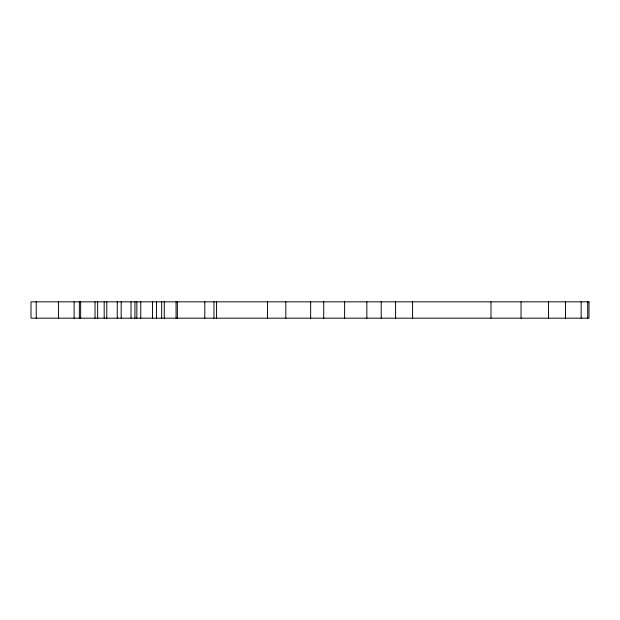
<?xml version="1.0" encoding="UTF-8"?>
<svg xmlns="http://www.w3.org/2000/svg" width="620" height="620" viewBox="0 0 620 620"><rect width="100%" height="100%" fill="white"/><g stroke="black" fill="none" stroke-linecap="round" stroke-linejoin="round"><path stroke-width="0.93" d="M587.69 301.832L587.69 318.169M581.157 301.832L581.157 318.169M565.479 301.832L565.479 318.169M548.491 301.832L548.491 318.169M521.048 301.832L521.048 318.169M490.993 301.832L490.993 318.169M412.587 301.832L412.587 318.169M395.591 301.832L395.591 318.169M381.222 301.832L381.222 318.169M366.846 301.832L366.846 318.169M344.627 301.832L344.627 318.169M323.717 301.832L323.717 318.169M310.651 301.832L310.651 318.169M285.828 301.832L285.828 318.169M267.53 301.832L267.53 318.169M216.566 301.832L216.566 318.169M213.954 301.832L213.954 318.169M204.802 301.832L204.802 318.169M177.359 301.832L177.359 318.169M176.057 301.832L176.057 318.169M164.292 301.832L164.292 318.169M161.68 301.832L161.68 318.169M156.449 301.832L156.449 318.169M152.528 301.832L152.528 318.169M140.771 301.832L140.771 318.169M136.85 301.832L136.85 318.169M134.935 301.832L134.935 318.169M131.014 301.832L131.014 318.169M121.171 301.832L121.171 318.169M117.25 301.832L117.25 318.169M106.795 301.832L106.795 318.169M104.183 301.832L104.183 318.169M97.65 301.832L97.65 318.169M95.031 301.832L95.031 318.169M80.654 301.832L80.654 318.169M79.352 301.832L79.352 318.169M74.121 301.832L74.121 318.169M58.443 301.832L58.443 318.169M36.224 301.832L36.224 318.169M589 301.832L31 301.832L31 318.169L589 318.169L589 301.832"/></g></svg>
